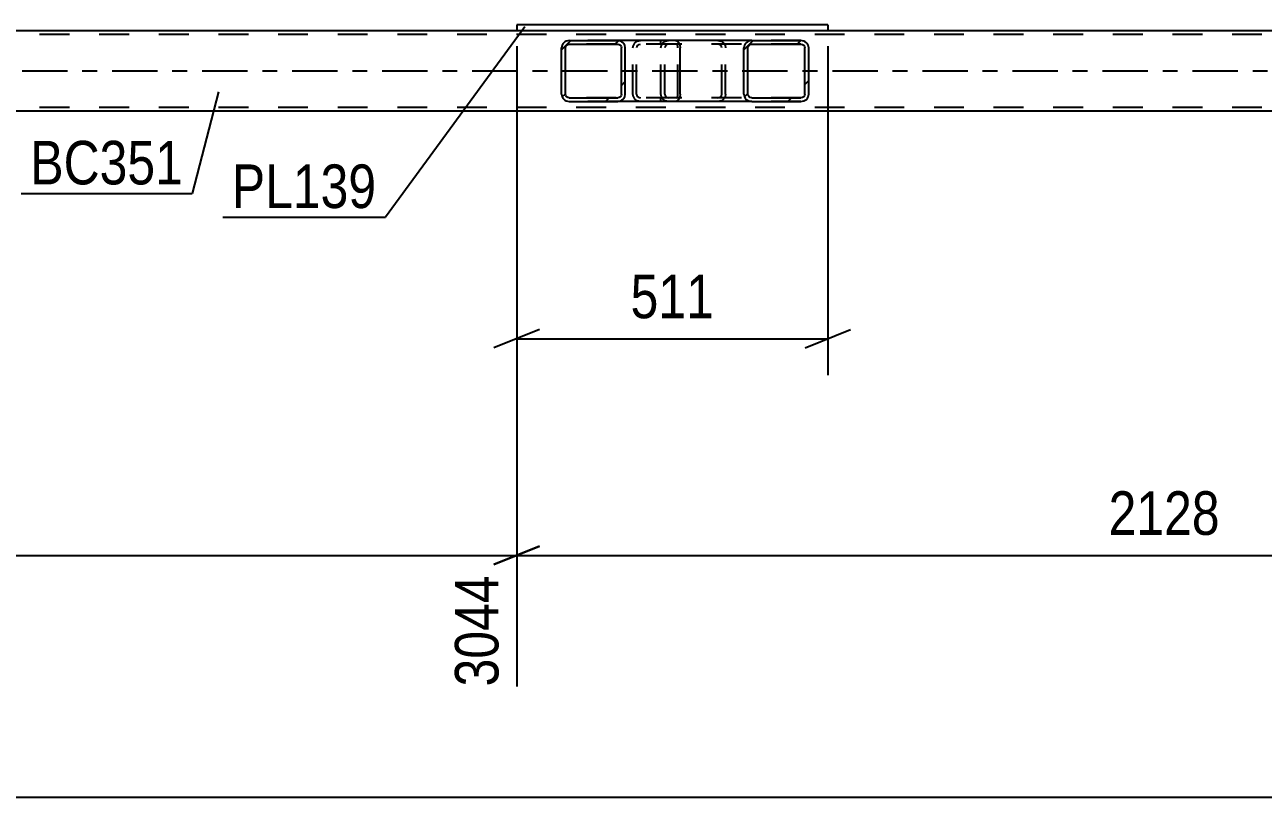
# Model space of a CAD drawing. Header units: millimetres. Extents: x -858 to 331, y -869 to -28.
# Drawn here: x -715.5 to -634.1, y -601.1 to -550.3 of the extents above; entities that cross this region are included whole.
import ezdxf

# ---------------------------------------------------------------- set-up
doc = ezdxf.new("R2010")
doc.units = ezdxf.units.MM
doc.linetypes.add('DXK_LINE_DOT2', pattern=[3.9198, 1.9599, -1.9599])
doc.linetypes.add('DXK_LINE_DOT3', pattern=[5.9187, 2.979, -0.9799, 0.9799, -0.9799])
doc.styles.add('Arial Narrow', font='ARIALN.TTF', dxfattribs={"height": 0.2})

# ---------------------------------------------------------------- blocks, each defined once
blk = doc.blocks.new('Part-570393797-6373 - 6084')
at = {"color": 2, "linetype": 'Continuous'}
for p, q in [((-662.675, -550.344), (-683.128, -550.344)), ((-683.128, -550.344), (-683.128, -550.744)), ((-662.675, -550.344), (-662.675, -550.744)), ((-662.675, -550.744), (-683.128, -550.744))]:
    blk.add_line(p, q, dxfattribs=at)
blk = doc.blocks.new('Part-570393797-6455 - 6084')
at = {"color": 7, "linetype": 'DXK_LINE_DOT2'}
for p, q in [((-97.122, -550.984), (-774.681, -550.984)), ((-662.675, -550.744), (-683.128, -550.744)), ((-97.122, -555.784), (-774.681, -555.784))]:
    blk.add_line(p, q, dxfattribs=at)
at = {"color": 2, "linetype": 'Continuous'}
for p, q in [((-683.128, -550.744), (-747.809, -550.744)), ((-597.994, -550.744), (-662.675, -550.744)), ((-97.122, -556.024), (-774.681, -556.024))]:
    blk.add_line(p, q, dxfattribs=at)
at = {"color": 7, "linetype": 'DXK_LINE_DOT3'}
blk.add_line((-97.122, -553.384), (-774.681, -553.384), dxfattribs=at)
blk = doc.blocks.new('Part-570393797-6646 - 6084')
at = {"linetype": 'Continuous'}
h = blk.add_hatch(dxfattribs=at)
h.set_pattern_fill('', scale=0.7, style=0, pattern_type=0)
h.set_pattern_definition([(45, (-680.1397, -555.0874), (-1.57154, 1.57154), [])])
h.paths.add_polyline_path([(-680.178, -554.904), (-680.14, -555.087), (-680.031, -555.243), (-679.868, -555.347), (-679.675, -555.384), (-676.491, -555.384), (-676.298, -555.347), (-676.135, -555.243), (-676.026, -555.087), (-675.988, -554.904), (-675.988, -551.864), (-676.026, -551.68), (-676.135, -551.524), (-676.298, -551.42), (-676.491, -551.384), (-679.675, -551.384), (-679.868, -551.42), (-680.031, -551.524), (-680.14, -551.68), (-680.178, -551.864)])
h.paths.add_polyline_path([(-679.907, -551.772), (-679.853, -551.694), (-679.771, -551.642), (-679.675, -551.624), (-676.491, -551.624), (-676.395, -551.642), (-676.313, -551.694), (-676.259, -551.772), (-676.24, -551.864), (-676.24, -554.904), (-676.259, -554.996), (-676.313, -555.073), (-676.395, -555.125), (-676.491, -555.144), (-679.675, -555.144), (-679.771, -555.125), (-679.853, -555.073), (-679.907, -554.996), (-679.927, -554.904), (-679.927, -551.864)])
at = {"color": 2, "linetype": 'Continuous'}
for p, q in [((-680.14, -551.68), (-680.178, -551.864)), ((-680.178, -554.904), (-680.178, -551.864)), ((-679.927, -551.864), (-679.907, -551.772)), ((-679.927, -554.904), (-679.927, -551.864)), ((-679.907, -551.772), (-679.853, -551.694)), ((-679.675, -551.384), (-679.868, -551.42)), ((-679.853, -551.694), (-679.771, -551.642)), ((-679.771, -551.642), (-679.675, -551.624)), ((-679.675, -551.384), (-676.491, -551.384)), ((-679.675, -551.624), (-676.491, -551.624)), ((-672.66, -551.384), (-676.491, -551.384)), ((-676.298, -551.42), (-676.491, -551.384)), ((-676.491, -551.624), (-676.395, -551.642)), ((-676.395, -551.642), (-676.313, -551.694)), ((-676.313, -551.694), (-676.259, -551.772)), ((-676.259, -551.772), (-676.24, -551.864)), ((-676.24, -554.904), (-676.24, -551.864)), ((-675.988, -551.864), (-676.026, -551.68)), ((-675.988, -554.904), (-675.988, -551.864)), ((-672.66, -551.384), (-672.557, -551.42)), ((-672.557, -551.42), (-672.469, -551.524)), ((-672.469, -551.524), (-672.41, -551.68)), ((-672.41, -551.68), (-672.389, -551.864)), ((-672.389, -554.904), (-672.389, -551.864)), ((-680.178, -554.904), (-680.14, -555.087)), ((-679.907, -554.996), (-679.927, -554.904)), ((-679.853, -555.073), (-679.907, -554.996)), ((-679.771, -555.125), (-679.853, -555.073)), ((-679.675, -555.144), (-679.771, -555.125)), ((-679.675, -555.144), (-676.491, -555.144)), ((-676.395, -555.125), (-676.491, -555.144)), ((-676.313, -555.073), (-676.395, -555.125)), ((-676.259, -554.996), (-676.313, -555.073)), ((-676.24, -554.904), (-676.259, -554.996)), ((-676.026, -555.087), (-675.988, -554.904)), ((-672.469, -555.243), (-672.557, -555.347)), ((-672.41, -555.087), (-672.469, -555.243)), ((-672.389, -554.904), (-672.41, -555.087)), ((-679.868, -555.347), (-679.675, -555.384)), ((-679.675, -555.384), (-676.491, -555.384)), ((-676.491, -555.384), (-676.298, -555.347)), ((-672.66, -555.384), (-676.491, -555.384)), ((-672.557, -555.347), (-672.66, -555.384))]:
    blk.add_line(p, q, dxfattribs=at)
at = {"color": 7, "linetype": 'DXK_LINE_DOT2'}
for p, q in [((-676.491, -551.384), (-679.675, -551.384)), ((-672.66, -551.624), (-679.675, -551.624)), ((-675.497, -551.864), (-675.459, -551.68)), ((-675.497, -554.904), (-675.497, -551.864)), ((-675.227, -551.772), (-675.246, -551.864)), ((-675.246, -554.904), (-675.246, -551.864)), ((-675.172, -551.694), (-675.227, -551.772)), ((-675.187, -551.42), (-674.995, -551.384)), ((-675.172, -551.694), (-675.151, -551.68)), ((-675.151, -551.68), (-675.091, -551.642)), ((-675.091, -551.642), (-674.995, -551.624)), ((-673.652, -551.624), (-673.652, -551.384)), ((-672.608, -551.642), (-672.66, -551.624)), ((-672.564, -551.694), (-672.608, -551.642)), ((-672.535, -551.772), (-672.564, -551.694)), ((-672.525, -551.864), (-672.535, -551.772)), ((-672.525, -554.904), (-672.525, -551.864)), ((-672.66, -555.144), (-679.675, -555.144)), ((-675.459, -555.087), (-675.497, -554.904)), ((-675.246, -554.904), (-675.227, -554.996)), ((-675.227, -554.996), (-675.172, -555.073)), ((-675.172, -555.073), (-675.091, -555.125)), ((-675.091, -555.125), (-674.995, -555.144)), ((-673.652, -555.384), (-673.652, -555.144)), ((-672.66, -555.144), (-672.608, -555.125)), ((-672.608, -555.125), (-672.564, -555.073)), ((-672.564, -555.073), (-672.535, -554.996)), ((-672.535, -554.996), (-672.525, -554.904)), ((-676.491, -555.384), (-679.675, -555.384)), ((-674.995, -555.384), (-675.187, -555.347))]:
    blk.add_line(p, q, dxfattribs=at)
at = {"color": 2, "linetype": 'Continuous'}
for centre, start, end in [((-679.69, -551.879), 111.1941, 156.15059), ((-676.476, -551.879), 23.84941, 68.8059), ((-679.69, -554.888), 203.84941, 248.8059), ((-676.476, -554.888), 291.1941, 336.15059)]:
    blk.add_arc(centre, 0.492, start, end, dxfattribs=at)
at = {"color": 7, "linetype": 'DXK_LINE_DOT2'}
for centre, start, end in [((-675.009, -551.879), 111.19411, 156.1506), ((-675.009, -554.888), 203.8494, 248.80589)]:
    blk.add_arc(centre, 0.492, start, end, dxfattribs=at)
blk = doc.blocks.new('Part-570393797-6647 - 6084')
at = {"linetype": 'Continuous'}
h = blk.add_hatch(dxfattribs=at)
h.set_pattern_fill('', scale=0.7, style=0, pattern_type=0)
h.set_pattern_definition([(45, (-668.1482, -555.0874), (-1.57154, 1.57154), [])])
h.paths.add_polyline_path([(-668.187, -554.904), (-668.148, -555.087), (-668.037, -555.243), (-667.872, -555.347), (-667.676, -555.384), (-664.441, -555.384), (-664.246, -555.347), (-664.08, -555.243), (-663.969, -555.087), (-663.93, -554.904), (-663.93, -551.864), (-663.969, -551.68), (-664.08, -551.524), (-664.246, -551.42), (-664.441, -551.384), (-667.676, -551.384), (-667.872, -551.42), (-668.037, -551.524), (-668.148, -551.68), (-668.187, -551.864)])
h.paths.add_polyline_path([(-667.912, -551.772), (-667.857, -551.694), (-667.774, -551.642), (-667.676, -551.624), (-664.441, -551.624), (-664.343, -551.642), (-664.261, -551.694), (-664.205, -551.772), (-664.186, -551.864), (-664.186, -554.904), (-664.205, -554.996), (-664.261, -555.073), (-664.343, -555.125), (-664.441, -555.144), (-667.676, -555.144), (-667.774, -555.125), (-667.857, -555.073), (-667.912, -554.996), (-667.932, -554.904), (-667.932, -551.864)])
at = {"color": 7, "linetype": 'DXK_LINE_DOT2'}
for p, q in [((-673.652, -551.864), (-673.614, -551.68)), ((-673.652, -554.904), (-673.652, -551.864)), ((-673.378, -551.772), (-673.397, -551.864)), ((-673.397, -554.904), (-673.397, -551.864)), ((-673.322, -551.694), (-673.378, -551.772)), ((-673.337, -551.42), (-673.142, -551.384)), ((-673.239, -551.642), (-673.322, -551.694)), ((-673.142, -551.624), (-673.239, -551.642)), ((-672.66, -551.384), (-673.142, -551.384)), ((-664.441, -551.624), (-673.142, -551.624)), ((-669.907, -551.384), (-669.711, -551.42)), ((-669.809, -551.642), (-669.907, -551.624)), ((-669.726, -551.694), (-669.809, -551.642)), ((-669.671, -551.772), (-669.726, -551.694)), ((-669.651, -551.864), (-669.671, -551.772)), ((-669.651, -554.904), (-669.651, -551.864)), ((-669.435, -551.68), (-669.396, -551.864)), ((-669.396, -554.904), (-669.396, -551.864)), ((-664.441, -551.384), (-667.676, -551.384)), ((-673.614, -555.087), (-673.652, -554.904)), ((-673.397, -554.904), (-673.378, -554.996)), ((-673.378, -554.996), (-673.322, -555.073)), ((-673.322, -555.073), (-673.239, -555.125)), ((-673.239, -555.125), (-673.142, -555.144)), ((-664.441, -555.144), (-673.142, -555.144)), ((-669.907, -555.144), (-669.809, -555.125)), ((-669.809, -555.125), (-669.726, -555.073)), ((-669.726, -555.073), (-669.671, -554.996)), ((-669.671, -554.996), (-669.651, -554.904)), ((-669.396, -554.904), (-669.435, -555.087)), ((-673.142, -555.384), (-673.337, -555.347)), ((-672.66, -555.384), (-673.142, -555.384)), ((-669.711, -555.347), (-669.907, -555.384)), ((-664.441, -555.384), (-667.676, -555.384))]:
    blk.add_line(p, q, dxfattribs=at)
at = {"color": 2, "linetype": 'Continuous'}
for p, q in [((-667.676, -551.384), (-672.66, -551.384)), ((-668.148, -551.68), (-668.187, -551.864)), ((-668.187, -554.904), (-668.187, -551.864)), ((-667.932, -551.864), (-667.912, -551.772)), ((-667.932, -554.904), (-667.932, -551.864)), ((-667.912, -551.772), (-667.857, -551.694)), ((-667.676, -551.384), (-667.872, -551.42)), ((-667.857, -551.694), (-667.774, -551.642)), ((-667.774, -551.642), (-667.676, -551.624)), ((-667.676, -551.384), (-664.441, -551.384)), ((-667.676, -551.624), (-664.441, -551.624)), ((-664.246, -551.42), (-664.441, -551.384)), ((-664.441, -551.624), (-664.343, -551.642)), ((-664.343, -551.642), (-664.261, -551.694)), ((-664.261, -551.694), (-664.205, -551.772)), ((-664.205, -551.772), (-664.186, -551.864)), ((-664.186, -554.904), (-664.186, -551.864)), ((-663.93, -551.864), (-663.969, -551.68)), ((-663.93, -554.904), (-663.93, -551.864)), ((-668.187, -554.904), (-668.148, -555.087)), ((-667.912, -554.996), (-667.932, -554.904)), ((-667.857, -555.073), (-667.912, -554.996)), ((-667.774, -555.125), (-667.857, -555.073)), ((-667.676, -555.144), (-667.774, -555.125)), ((-667.676, -555.144), (-664.441, -555.144)), ((-664.343, -555.125), (-664.441, -555.144)), ((-664.261, -555.073), (-664.343, -555.125)), ((-664.205, -554.996), (-664.261, -555.073)), ((-664.186, -554.904), (-664.205, -554.996)), ((-663.969, -555.087), (-663.93, -554.904)), ((-667.676, -555.384), (-672.66, -555.384)), ((-667.872, -555.347), (-667.676, -555.384)), ((-667.676, -555.384), (-664.441, -555.384)), ((-664.441, -555.384), (-664.246, -555.347))]:
    blk.add_line(p, q, dxfattribs=at)
at = {"color": 7, "linetype": 'DXK_LINE_DOT2'}
for centre, start, end in [((-673.161, -551.884), 110.75832, 155.68004), ((-669.887, -551.884), 24.31996, 69.24168), ((-673.161, -554.883), 204.31996, 249.24168), ((-669.887, -554.883), 290.75832, 335.68004)]:
    blk.add_arc(centre, 0.496, start, end, dxfattribs=at)
at = {"color": 2, "linetype": 'Continuous'}
for centre, start, end in [((-667.696, -551.884), 110.75832, 155.68005), ((-664.422, -551.884), 24.31995, 69.24168), ((-667.696, -554.883), 204.31995, 249.24168), ((-664.422, -554.883), 290.75832, 335.68005)]:
    blk.add_arc(centre, 0.496, start, end, dxfattribs=at)
blk = doc.blocks.new('StraightDimension-570393797-7128 - 6084')
at = {"color": 7, "linetype": 'Continuous'}
for p, q in [((-683.128, -551.744), (-683.128, -593.831)), ((-681.628, -584.619), (-684.628, -585.819)), ((-683.128, -585.219), (-597.994, -585.219))]:
    blk.add_line(p, q, dxfattribs=at)
at = {"color": 0}
blk.add_wipeout([(-636.305, -584.469), (-636.305, -580.269), (-644.817, -580.269), (-644.817, -584.469)], dxfattribs=at)
at = {"color": 3, "style": 'Arial Narrow'}
blk.add_text('2128', height=2.8633, dxfattribs=at).set_placement((-644.217, -583.869))
blk = doc.blocks.new('StraightDimension-570393797-7440 - 6084')
at = {"color": 7, "linetype": 'Continuous'}
for p, q in [((-714.919, -529.38), (-705.457, -543.764)), ((-707.7, -543.085), (-705.853, -540.433)), ((-739.916, -563.558), (-706.776, -541.759)), ((-748.059, -551.179), (-738.598, -565.563)), ((-738.993, -562.233), (-740.84, -564.884))]:
    blk.add_line(p, q, dxfattribs=at)
at = {"color": 0}
blk.add_wipeout([(-720.966, -550.195), (-723.274, -546.686), (-728.859, -550.36), (-726.551, -553.869)], dxfattribs=at)
at = {"color": 3, "style": 'Arial Narrow'}
blk.add_text('992', height=2.8633, rotation=33.33468, dxfattribs=at).set_placement((-726.379, -553.038))
blk = doc.blocks.new('StraightDimension-570393797-6914 - 6084')
at = {"color": 7, "linetype": 'Continuous'}
blk.add_line((-793.944, -601.111), (-96.483, -601.111), dxfattribs=at)
blk = doc.blocks.new('StraightDimension-570393797-7357 - 6084')
at = {"color": 7, "linetype": 'Continuous'}
for p, q in [((-683.128, -551.744), (-683.128, -573.38)), ((-662.675, -551.744), (-662.675, -573.38)), ((-681.628, -570.38), (-684.628, -571.58)), ((-664.175, -571.58), (-661.175, -570.38)), ((-683.128, -570.98), (-662.675, -570.98))]:
    blk.add_line(p, q, dxfattribs=at)
at = {"color": 0}
blk.add_wipeout([(-669.559, -570.23), (-669.559, -566.03), (-676.243, -566.03), (-676.243, -570.23)], dxfattribs=at)
at = {"color": 3, "style": 'Arial Narrow'}
blk.add_text('511', height=2.8633, dxfattribs=at).set_placement((-675.643, -569.63))
blk = doc.blocks.new('StraightDimension-570393797-7136 - 6084')
at = {"color": 7, "linetype": 'Continuous'}
for p, q in [((-683.128, -551.744), (-683.128, -593.831)), ((-766.274, -585.219), (-683.128, -585.219)), ((-684.628, -585.819), (-681.628, -584.619))]:
    blk.add_line(p, q, dxfattribs=at)
at = {"color": 0, "linetype": 'Continuous'}
blk.add_wipeout([(-683.728, -585.919), (-687.928, -585.919), (-687.928, -594.431), (-683.728, -594.431)], dxfattribs=at)
at = {"color": 3, "linetype": 'Continuous', "style": 'Arial Narrow'}
blk.add_text('3044', height=2.8633, rotation=90.00021, dxfattribs=at).set_placement((-684.328, -593.831))
blk = doc.blocks.new('Mark-570393797-6369 - 6084')
at = {"color": 30, "linetype": 'Continuous'}
for p in [(-682.597, -550.478), (-702.456, -562.988)]:
    blk.add_line(p, (-691.752, -562.988), dxfattribs=at)
at = {"color": 0}
blk.add_wipeout([(-692.352, -562.388), (-692.352, -559.388), (-701.856, -559.388), (-701.856, -562.388)], dxfattribs=at)
blk.add_wipeout([(-692.352, -562.388), (-692.352, -559.388), (-701.856, -559.388), (-701.856, -562.388)], dxfattribs=at)
at = {"color": 3, "style": 'Arial Narrow'}
blk.add_text('PL139', height=2.8633, dxfattribs=at).set_placement((-701.856, -562.388))
blk = doc.blocks.new('Mark-570393797-6451 - 6084')
at = {"color": 30, "linetype": 'Continuous'}
for p in [(-702.732, -554.75), (-715.702, -561.436)]:
    blk.add_line(p, (-704.454, -561.436), dxfattribs=at)
at = {"color": 0}
blk.add_wipeout([(-705.054, -560.836), (-705.054, -557.836), (-715.102, -557.836), (-715.102, -560.836)], dxfattribs=at)
blk.add_wipeout([(-705.054, -560.836), (-705.054, -557.836), (-715.102, -557.836), (-715.102, -560.836)], dxfattribs=at)
at = {"color": 3, "style": 'Arial Narrow'}
blk.add_text('BC351', height=2.8633, dxfattribs=at).set_placement((-715.102, -560.836))

msp = doc.modelspace()

# ---------------------------------------------------------------- block references
for name in ['Part-570393797-6373 - 6084', 'Part-570393797-6455 - 6084', 'Part-570393797-6646 - 6084', 'Part-570393797-6647 - 6084']:
    msp.add_blockref(name, (0, 0))

# ---------------------------------------------------------------- next in the draw order: block references
for name in ['StraightDimension-570393797-7440 - 6084', 'StraightDimension-570393797-7128 - 6084']:
    msp.add_blockref(name, (0, 0))

# ---------------------------------------------------------------- next in the draw order: block references
msp.add_blockref('StraightDimension-570393797-6914 - 6084', (0, 0))

# ---------------------------------------------------------------- next in the draw order: block references
msp.add_blockref('StraightDimension-570393797-7357 - 6084', (0, 0))

# ---------------------------------------------------------------- next in the draw order: block references
msp.add_blockref('StraightDimension-570393797-7136 - 6084', (0, 0))

# ---------------------------------------------------------------- next in the draw order: block references
msp.add_blockref('Mark-570393797-6369 - 6084', (0, 0))

# ---------------------------------------------------------------- next in the draw order: block references
msp.add_blockref('Mark-570393797-6451 - 6084', (0, 0))

doc.saveas('drawing.dxf')
